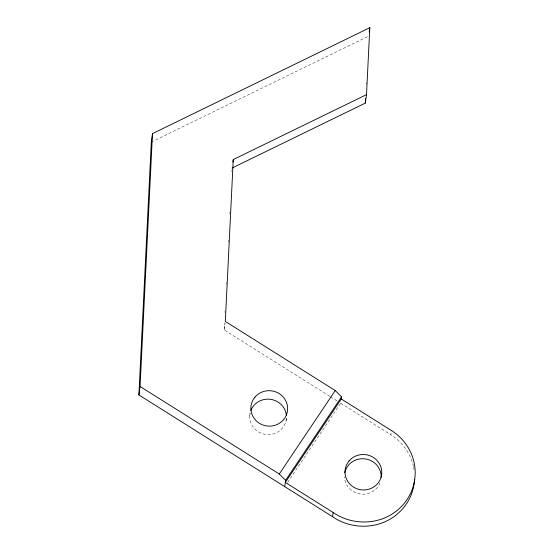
<?xml version="1.0" encoding="UTF-8"?>
<svg xmlns="http://www.w3.org/2000/svg" width="554" height="554" viewBox="0 0 554 554"><rect width="100%" height="100%" fill="white"/><g stroke="black" fill="none" stroke-linecap="round" stroke-linejoin="round"><path stroke-width="0.42" stroke-dasharray="2.77 2.08" d="M329.762 396.325L224.135 329.872L224.474 322.989M224.986 312.657L225.069 310.939M226.378 284.25L226.461 282.526M228.449 242.07L228.532 240.346M229.848 213.657L229.931 211.94M231.918 171.477L232.001 169.753M366.27 84.208L366.353 82.491M224.135 329.872L225.076 323.107M249.709 415.846L250.179 412.467M286.086 420.645L286.439 418.111M287.602 482.354L340.689 403.194L340.925 401.505M413.416 466.329A51.841 49.902 7.9 0 0 390.792 434.717L391.38 430.486M151.311 142.073L368.632 36.155M330.489 396.782L337.047 400.902M340.689 403.194L390.792 434.717M286.404 418.582A18.407 17.721 7.9 0 1 284.05 425.811L282.429 428.097A18.407 17.721 7.9 0 1 260.248 432.833A18.407 17.721 7.9 0 1 250.069 413.09M380.002 482.894A18.407 17.721 7.9 0 1 359.775 493.912A18.407 17.721 7.9 0 1 344.415 476.828M413.582 467.098A51.841 49.902 7.9 0 1 414.122 470.194"/><path stroke-width="0.83" d="M414.531 479.598A51.841 49.902 7.9 0 1 388.929 519.839C371.422 529.409 348.916 528.094 332.559 516.702L138.895 394.954L151.311 142.073L152.488 133.618L369.802 27.7L366.513 94.63L365.342 103.086L232.084 168.035M138.895 394.954L140.072 386.498L152.488 133.618M366.513 94.63L233.255 159.58L225.312 321.417L335.232 390.57L341.569 396.851L341.278 398.97L285.317 482.409L333.148 512.478C349.505 523.862 372.004 525.178 389.517 515.608A51.841 49.902 7.9 0 0 391.38 430.486L341.278 398.97M365.342 103.086L365.55 98.792M232.909 162.114L233.255 159.58M284.735 486.634L285.615 480.29L341.569 396.851M369.213 31.931L369.802 27.7M332.559 516.702L333.148 512.478M285.615 480.29L279.271 474.002L335.232 390.57M140.072 386.498L279.271 474.002M344.789 472.68A18.407 17.721 7.9 0 1 346.825 467.507L348.445 465.221A18.407 17.721 7.9 0 1 369.303 459.938A18.407 17.721 7.9 0 1 381.166 477.479M250.872 410.424A18.407 17.721 7.9 0 1 252.105 407.924L253.725 405.639A18.407 17.721 7.9 0 1 273.212 399.891A18.407 17.721 7.9 0 1 286.363 415.105M254.902 397.183L253.275 399.462A18.407 17.721 7.9 0 0 258.912 422.972A18.407 17.721 7.9 0 0 283.606 419.641L285.227 417.356A18.407 17.721 7.9 0 0 279.59 393.852A18.407 17.721 7.9 0 0 254.902 397.183M349.034 460.997L347.413 463.283A18.407 17.721 7.9 0 0 362.517 489.93A18.407 17.721 7.9 0 0 380.148 465.097A18.407 17.721 7.9 0 0 349.034 460.997"/></g></svg>
